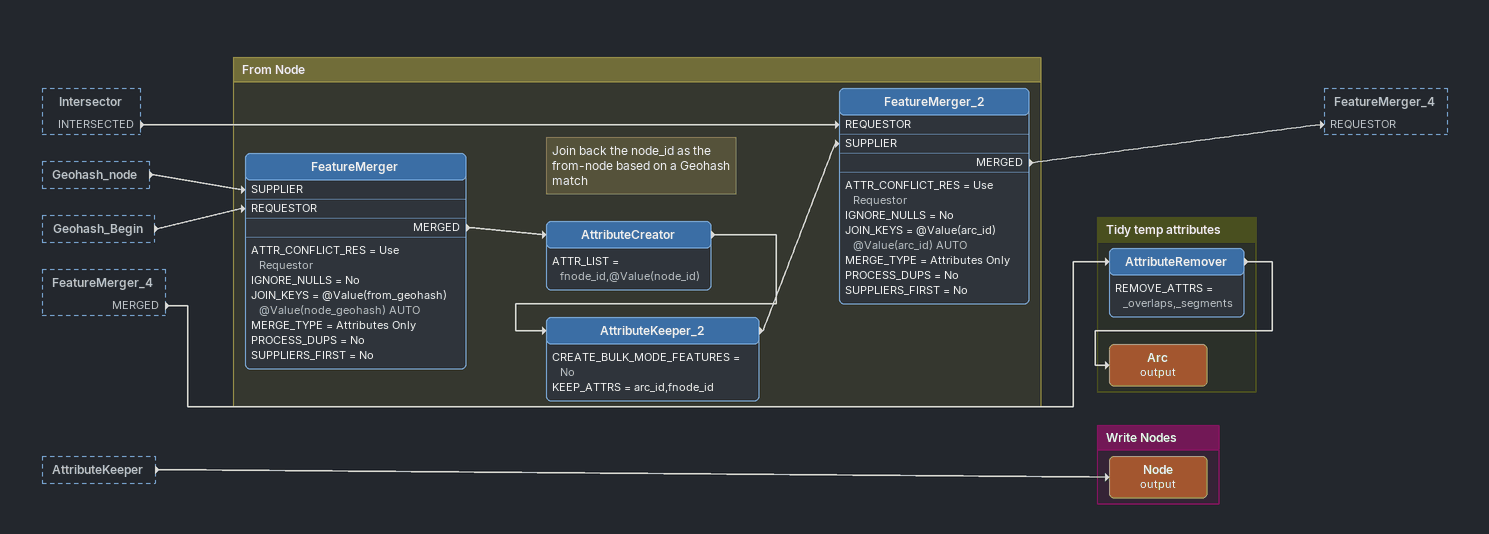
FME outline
Intersector [outside]
    INTERSECTED -> FeatureMerger_2 [REQUESTOR]
Geohash_node [outside]
    -> FeatureMerger [SUPPLIER]
Geohash_Begin [outside]
    -> FeatureMerger [REQUESTOR]
FeatureMerger_4 [outside]
    MERGED -> AttributeRemover
AttributeKeeper [outside]
    -> Node (output)

Bookmark: From Node
FeatureMerger
    ATTR_CONFLICT_RES = Use Requestor
    IGNORE_NULLS = No
    JOIN_KEYS = @Value(from_geohash) @Value(node_geohash) AUTO
    MERGE_TYPE = Attributes Only
    PROCESS_DUPS = No
    SUPPLIERS_FIRST = No
    MERGED -> AttributeCreator
Note: Join back the node_id as the from-node based on a Geohash match
AttributeCreator
    ATTR_LIST = fnode_id,@Value(node_id)
    -> AttributeKeeper_2
AttributeKeeper_2
    CREATE_BULK_MODE_FEATURES = No
    KEEP_ATTRS = arc_id,fnode_id
    -> FeatureMerger_2 [SUPPLIER]
FeatureMerger_2
    ATTR_CONFLICT_RES = Use Requestor
    IGNORE_NULLS = No
    JOIN_KEYS = @Value(arc_id) @Value(arc_id) AUTO
    MERGE_TYPE = Attributes Only
    PROCESS_DUPS = No
    SUPPLIERS_FIRST = No
    MERGED -> FeatureMerger_4 [REQUESTOR]

Bookmark: Tidy temp attributes
AttributeRemover
    REMOVE_ATTRS = _overlaps,_segments
    -> Arc (output)
Arc (output)

Bookmark: Write Nodes
Node (output)
